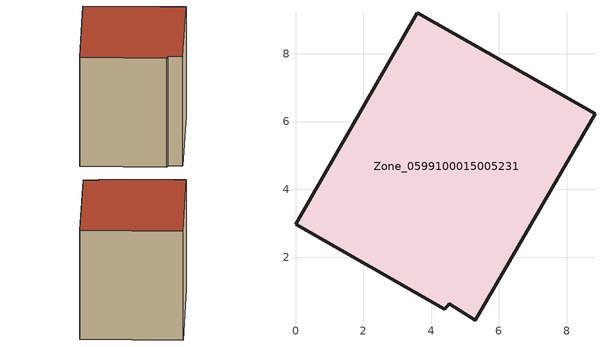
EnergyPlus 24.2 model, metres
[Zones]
Zone_0599100015005231
 floor ground (C_G): 0,2.97 3.59,9.2 8.83,6.22 5.3,0.15 4.54,0.62 4.39,0.47 z0.75
 wall outside (C_F): 3.59,9.2 0,2.97 4.39,0.47 4.54,0.62 5.3,0.15 8.83,6.22 3.59,9.2 z0.75:7.71
 roof outside (C_R): 5.3,0.15 8.83,6.22 3.59,9.2 0,2.97 4.39,0.47 4.54,0.62 z7.71
[BUILDING]
Pand.0599100015005231: North Axis=0; Terrain=City; Loads Convergence Tolerance Value=0.04; Temperature Convergence Tolerance Value=0.4; Solar Distribution=FullExterior; Maximum Number of Warmup Days=25; Minimum Number of Warmup Days=1
[Site:Location]
Rotterdam.The.Hague.AP_ZH_NLD Design_Conditions: Latitude=51.96; Longitude=4.45; Time Zone=1; Elevation=-4.5
[SITE:GROUNDTEMPERATURE:BUILDINGSURFACE]
18, 18, 18, 18, 18, 18, 18, 18, 18, 18, 18, 18
[MATERIAL] Thermal Absorptance=0.9; Solar Absorptance=0.7; Visible Absorptance=0.7
Name | Roughness | Thickness | Conductivity | Density | Specific Heat
G.TI.1946-1964 | MediumSmooth | 0.15 | 1 | 540 | 1210
F.TI.1946-1964 | Rough | 0.3 | 0.857143 | 1920 | 840
R.TI.1946-1964 | MediumRough | 0.2 | 0.277778 | 1500 | 1000
[CONSTRUCTION]
C_G: G.TI.1946-1964
C_F: F.TI.1946-1964
C_R: R.TI.1946-1964
[ZONE]
Zone_0599100015005231: Type=1; Multiplier=1; Ceiling Height=Autocalculate; Volume=Autocalculate; Floor Area=autocalculate; Part of Total Floor Area=Yes
[ZONEINFILTRATION:DESIGNFLOWRATE]
Infil_Zone_0599100015005231: Zone or ZoneList or Space or SpaceList=Zone_0599100015005231; Schedule=AlwaysOn; Design Flow Rate Calculation Method=Flow/Area; Flow Rate per Floor Area=0.003; Constant Term Coefficient=1; Temperature Term Coefficient=0; Velocity Term Coefficient=0; Velocity Squared Term Coefficient=0
[HVACTEMPLATE:ZONE:IDEALLOADSAIRSYSTEM]
Zone_0599100015005231: Maximum Heating Supply Air Temperature=50; Minimum Cooling Supply Air Temperature=13; Maximum Heating Supply Air Humidity Ratio=0.0156; Minimum Cooling Supply Air Humidity Ratio=0.0077; Heating Limit=NoLimit; Cooling Limit=NoLimit; Dehumidification Control Type=ConstantSensibleHeatRatio; Cooling Sensible Heat Ratio=0.7; Dehumidification Setpoint=60; Humidification Control Type=None; Humidification Setpoint=30; Outdoor Air Method=None; Outdoor Air Flow Rate per Person=0.00944; Outdoor Air Flow Rate per Zone Floor Area=0; Outdoor Air Flow Rate per Zone=0; Demand Controlled Ventilation Type=None; Outdoor Air Economizer Type=NoEconomizer; Heat Recovery Type=None; Sensible Heat Recovery Effectiveness=0.7; Latent Heat Recovery Effectiveness=0.65
[ZONECONTROL:THERMOSTAT]
ThermostatControl_Zone_0599100015005231: Zone or ZoneList=Zone_0599100015005231; Control Type Schedule=DualSetpointControlType; Control 1=Thermostat_Zone_0599100015005231; Temperature Difference Between Cutout And Setpoint=0
[THERMOSTATSETPOINT:DUALSETPOINT]
Thermostat_Zone_0599100015005231: Heating Setpoint Temperature Schedule=HeatingSetpoint_Zone_0599100015005231; Cooling Setpoint Temperature Schedule=CoolingSetpoint_Zone_0599100015005231
[SCHEDULE:COMPACT]
HeatingSetpoint_Zone_0599100015005231: Through: 12/31, For: AllDays, Until: 24:00, 21
CoolingSetpoint_Zone_0599100015005231: Through: 12/31, For: AllDays, Until: 24:00, 24
DualSetpointControlType: Through: 12/31, For: AllDays, Until: 24:00, 4
AlwaysOn: Through: 12/31, For: AllDays, Until: 24:00, 1
